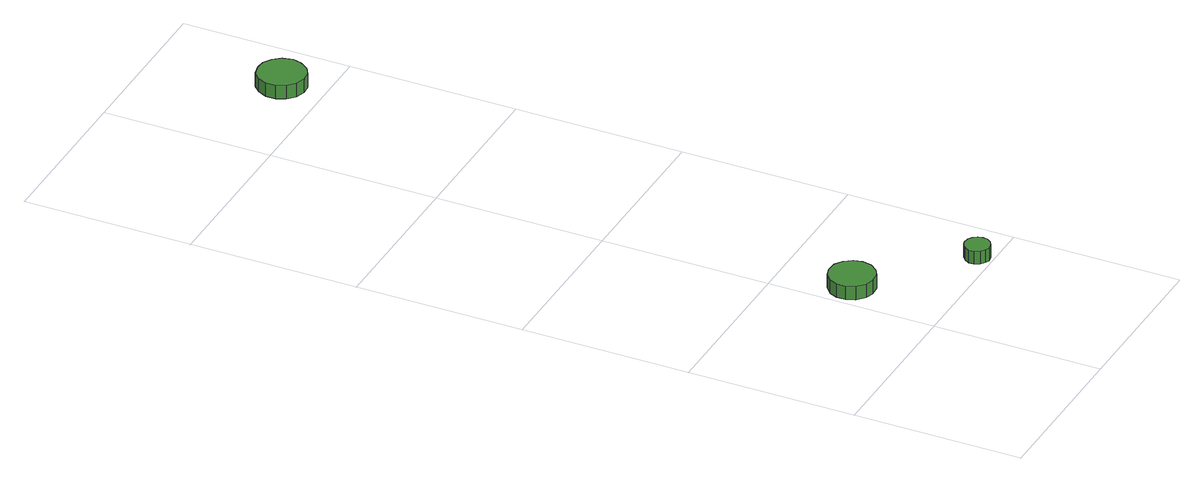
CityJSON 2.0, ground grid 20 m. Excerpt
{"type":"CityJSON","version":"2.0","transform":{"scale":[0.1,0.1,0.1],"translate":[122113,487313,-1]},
"CityObjects":{
"tree1":{"type":"SolitaryVegetationObject","attributes":{"function":"something"},"geometry":[{"type":"MultiSurface","lod":"1","boundaries":[[[0,1,2,3,4,5,6,7,8,9,10,11,12,13,14]],[[15,16,17,18,19,20,21,22,23,24,25,26,27,28,29]],[[0,29,28,1]],[[1,28,27,2]],[[2,27,26,3]],[[3,26,25,4]],[[4,25,24,5]],[[5,24,23,6]],[[6,23,22,7]],[[7,22,21,8]],[[8,21,20,9]],[[9,20,19,10]],[[10,19,18,11]],[[11,18,17,12]],[[12,17,16,13]],[[13,16,15,14]],[[14,15,29,0]]]}]},
"tree2":{"type":"SolitaryVegetationObject","attributes":{"function":"something"},"geometry":[{"type":"MultiSurface","lod":"1","boundaries":[[[30,31,32,33,34,35,36,37,38,39,40,41,42,43,44]],[[45,46,47,48,49,50,51,52,53,54,55,56,57,58,59]],[[30,59,58,31]],[[31,58,57,32]],[[32,57,56,33]],[[33,56,55,34]],[[34,55,54,35]],[[35,54,53,36]],[[36,53,52,37]],[[37,52,51,38]],[[38,51,50,39]],[[39,50,49,40]],[[40,49,48,41]],[[41,48,47,42]],[[42,47,46,43]],[[43,46,45,44]],[[44,45,59,30]]]}]},
"tree3":{"type":"SolitaryVegetationObject","attributes":{"function":"something"},"geometry":[{"type":"MultiSurface","lod":"1","boundaries":[[[60,61,62,63,64,65,66,67,68,69,70,71,72,73,74]],[[75,76,77,78,79,80,81,82,83,84,85,86,87,88,89]],[[60,89,88,61]],[[61,88,87,62]],[[62,87,86,63]],[[63,86,85,64]],[[64,85,84,65]],[[65,84,83,66]],[[66,83,82,67]],[[67,82,81,68]],[[68,81,80,69]],[[69,80,79,70]],[[70,79,78,71]],[[71,78,77,72]],[[72,77,76,73]],[[73,76,75,74]],[[74,75,89,60]]]}]}
},
"vertices":[
[61,115,25],[59,126,25],[52,135,25],[43,141,25],[31,142,25],[21,139,25],[12,131,25],[8,121,25],[8,110,25],[12,100,25],[21,92,25],[31,89,25],[43,90,25],[52,95,25],[59,104,25],[59,104,8],[52,95,8],[43,90,8],[31,89,8],[21,92,8],[12,100,8],[8,110,8],[8,121,8],[12,131,8],[21,139,8],[31,142,8],[43,141,8],[52,135,8],[59,126,8],[61,115,8],
[163,19,24],[162,25,24],[158,30,24],[153,33,24],[146,34,24],[141,32,24],[136,28,24],[133,22,24],[133,16,24],[136,10,24],[141,6,24],[146,4,24],[153,5,24],[158,8,24],[162,13,24],[162,13,8],[158,8,8],[153,5,8],[146,4,8],[141,6,8],[136,10,8],[133,16,8],[133,22,8],[136,28,8],[141,32,8],[146,34,8],[153,33,8],[158,30,8],[162,25,8],[163,19,8],
[163,850,25],[160,862,25],[153,871,25],[143,877,25],[132,878,25],[120,875,25],[112,867,25],[107,856,25],[107,844,25],[112,834,25],[120,826,25],[132,822,25],[143,823,25],[153,829,25],[160,839,25],[160,839,8],[153,829,8],[143,823,8],[132,822,8],[120,826,8],[112,834,8],[107,844,8],[107,856,8],[112,867,8],[120,875,8],[132,878,8],[143,877,8],[153,871,8],[160,862,8],[163,850,8]
]}
